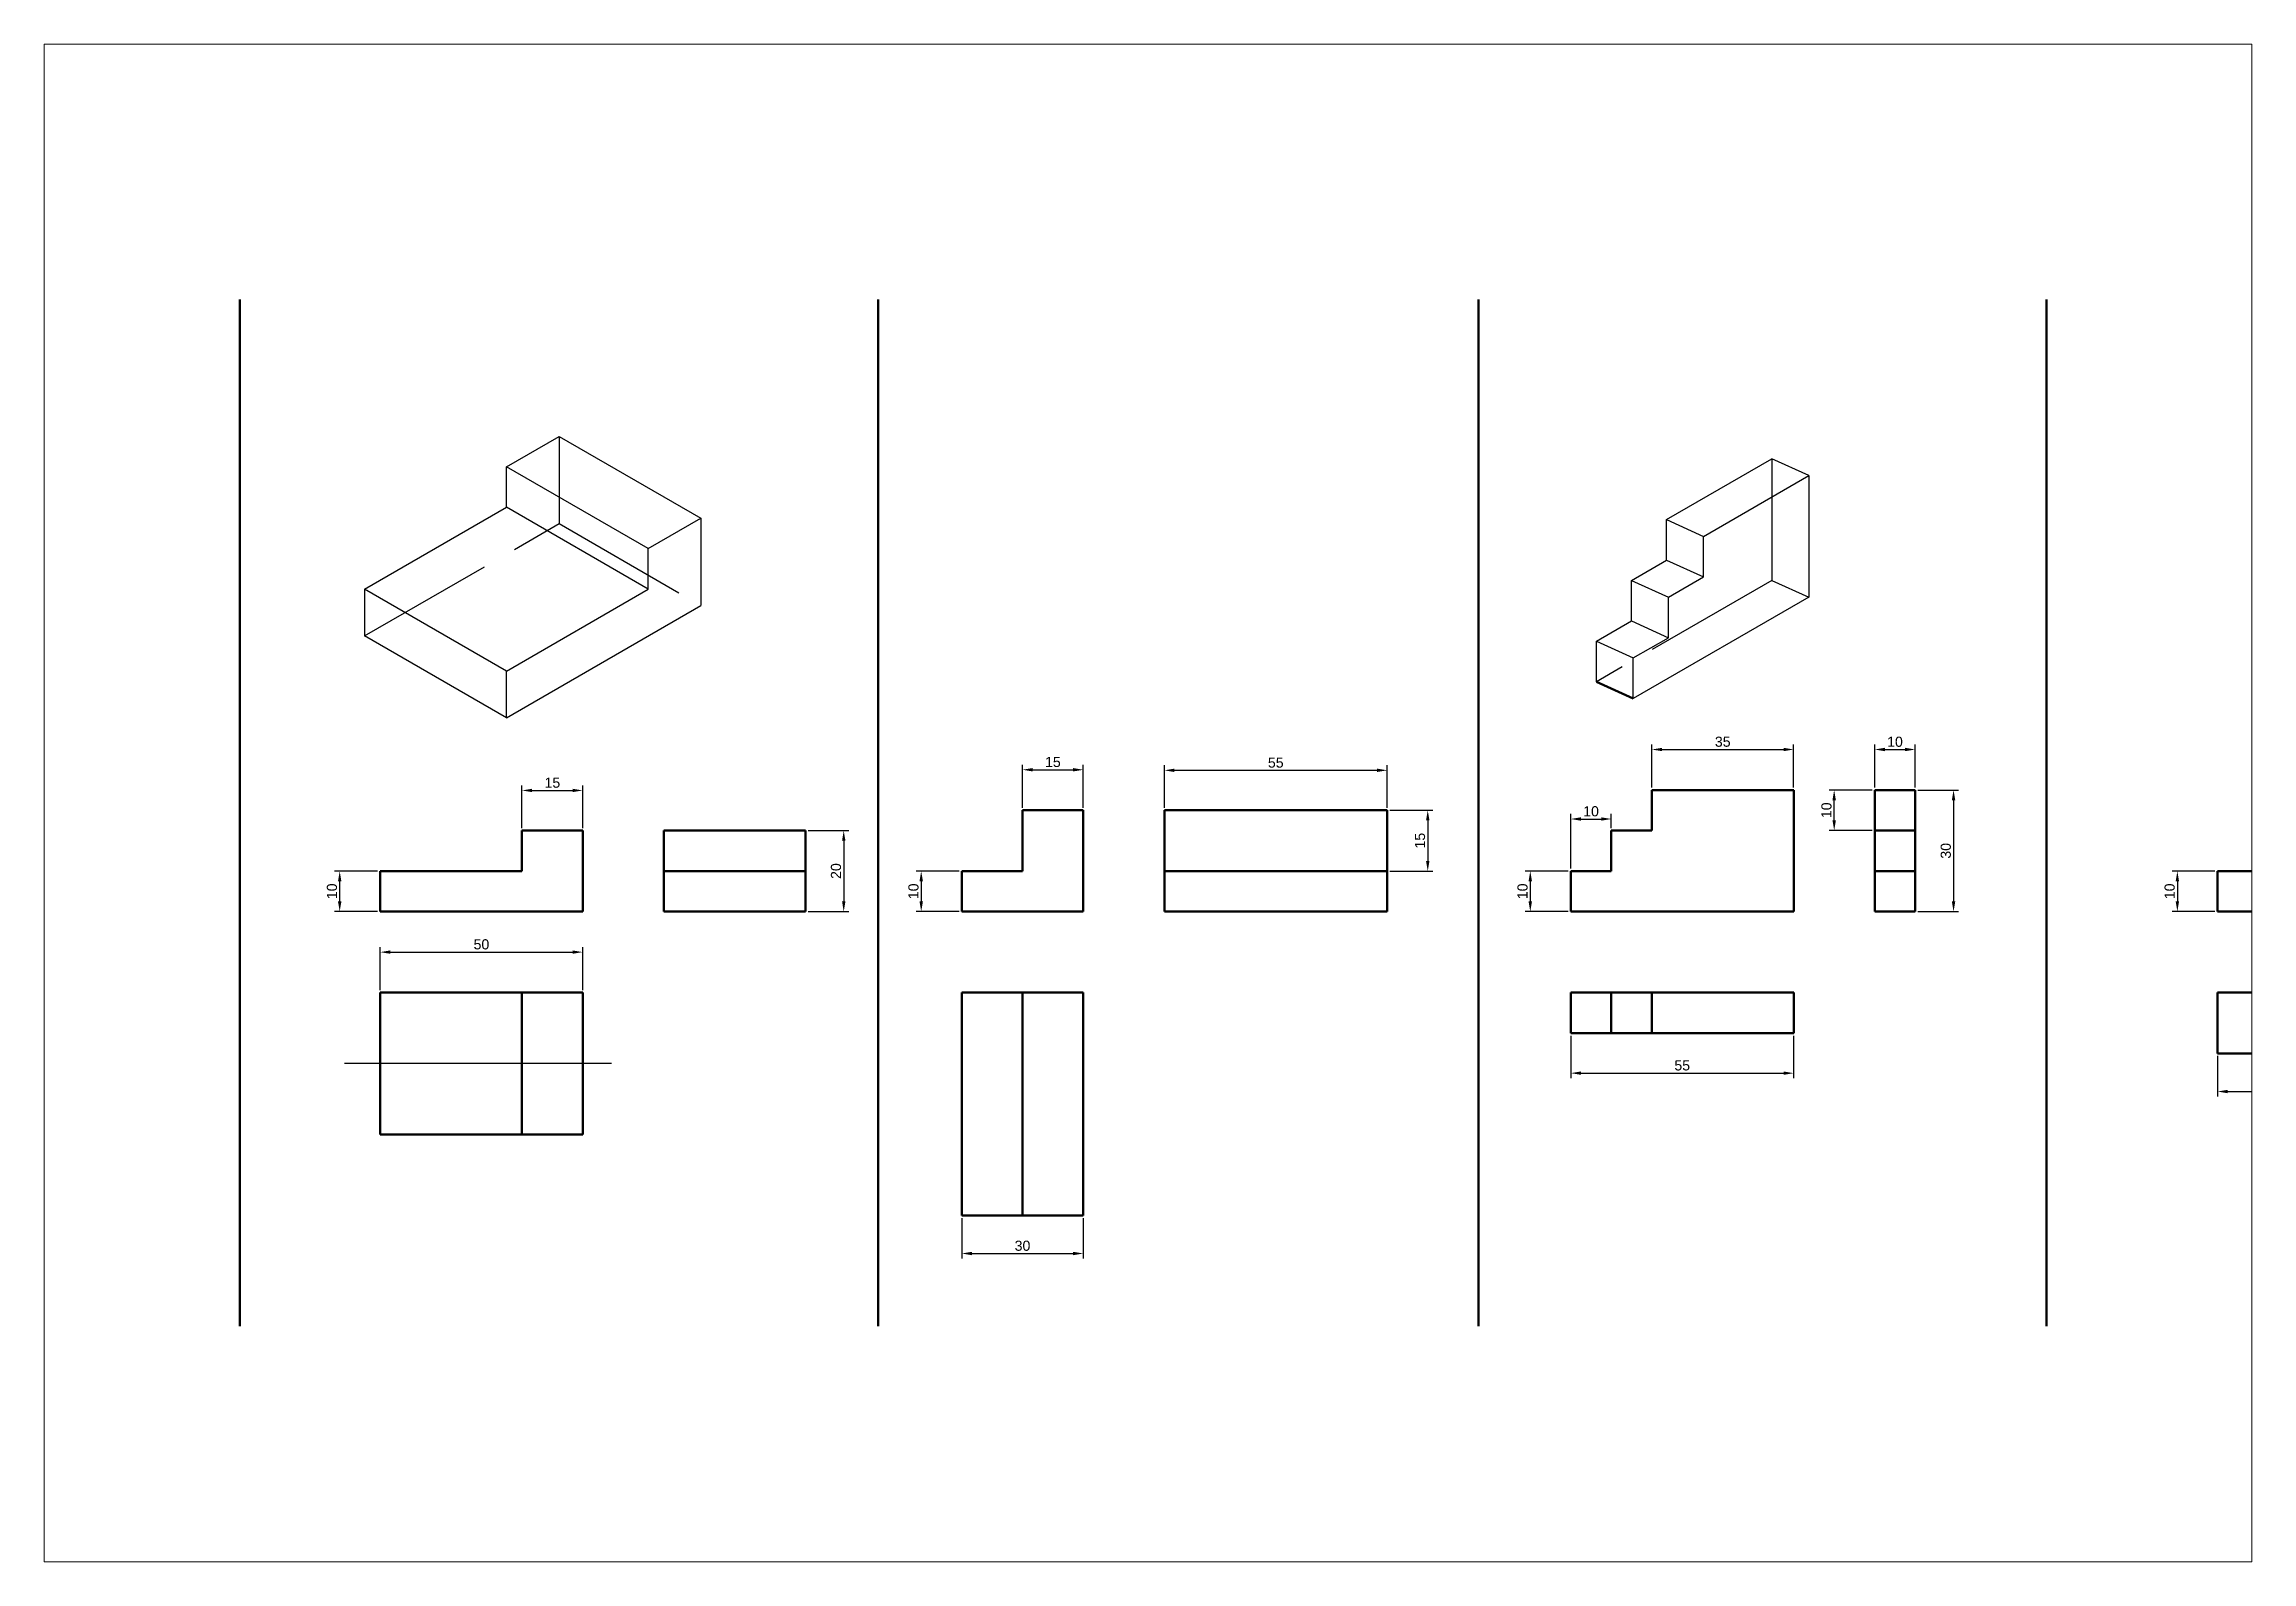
# Paper-space layout 'Layout1' of a CAD drawing. Header units: millimetres. Extents: x 13 to 241, y 26 to 183.
# The model-space entities are those that its viewports show. They can reach past a viewport. Long polylines and large blocks are cut down to what shows.
import ezdxf

# ---------------------------------------------------------------- set-up
doc = ezdxf.new("R2010")
doc.units = ezdxf.units.MM
doc.header["$LTSCALE"] = 0.5
doc.linetypes.add('ACAD_ISO02W100', pattern=[15, 12, -3])
doc.linetypes.add('ACAD_ISO04W100', pattern=[30, 24, -3, 0, -3])
doc.layers.add('2D', color=7, linetype='Continuous')
for name, color, linetype, lineweight in [('Cota', 140, 'Continuous', 25), ('Linha de Centro', 10, 'ACAD_ISO04W100', 25), ('Não Visível', 50, 'ACAD_ISO02W100', 25), ('Visível', 7, 'Continuous', 50)]:
    doc.layers.add(name, color=color, linetype=linetype, lineweight=lineweight)
doc.styles.get("Standard").update_dxf_attribs({"font": 'arial.ttf'})
doc.dimstyles.new('ISO-25', dxfattribs={"dimtxt": 2.5, "dimasz": 2.5, "dimexe": 1.25, "dimexo": 0.625, "dimtad": 1, "dimtxsty": 'Standard', "dimcen": 2.5, "dimadec": 0, "dimazin": 0, "dimtfac": 1, "dimtmove": 0, "dimatfit": 3, "dimfxl": 1, "dimarcsym": 0})

# ---------------------------------------------------------------- blocks, each defined once
blk = doc.blocks.new('*D1')
at = {"layer": 'Cota', "color": 0, "lineweight": -2, "transparency": 16777216}
for p, q in [((1880.55, 1684.31), (1880.55, 1674.28)), ((1930.55, 1684.31), (1930.55, 1674.28)), ((1883.05, 1675.53), (1928.05, 1675.53))]:
    blk.add_line(p, q, dxfattribs=at)
at = {"layer": 'Cota', "color": 0, "transparency": 16777216}
for points in [[(1883.05, 1675.94), (1883.05, 1675.11), (1880.55, 1675.53)], [(1928.05, 1675.94), (1928.05, 1675.11), (1930.55, 1675.53)]]:
    blk.add_solid(points, dxfattribs=at)
at = {"layer": 'Defpoints', "color": 0, "transparency": 16777216}
for p in [(1880.55, 1684.93), (1930.55, 1684.93), (1930.55, 1675.53)]:
    blk.add_point(p, dxfattribs=at)
at = {"layer": 'Cota', "color": 0, "transparency": 16777216, "insert": (1905.55, 1677.43), "char_height": 2.5, "attachment_point": 5}
blk.add_mtext('50', dxfattribs=at)
blk = doc.blocks.new('*D3')
at = {"layer": 'Cota', "color": 0, "lineweight": -2, "transparency": 16777216}
for p, q in [((1879.93, 1729.93), (1869.42, 1729.93)), ((1870.67, 1727.43), (1870.67, 1722.43)), ((1879.93, 1719.93), (1869.42, 1719.93))]:
    blk.add_line(p, q, dxfattribs=at)
at = {"layer": 'Cota', "color": 0, "transparency": 16777216}
for points in [[(1870.25, 1727.43), (1871.08, 1727.43), (1870.67, 1729.93)], [(1870.25, 1722.43), (1871.08, 1722.43), (1870.67, 1719.93)]]:
    blk.add_solid(points, dxfattribs=at)
at = {"layer": 'Defpoints', "color": 0, "transparency": 16777216}
for p in [(1880.55, 1729.93), (1870.67, 1719.93), (1880.55, 1719.93)]:
    blk.add_point(p, dxfattribs=at)
at = {"layer": 'Cota', "color": 0, "transparency": 16777216, "insert": (1868.77, 1724.93), "char_height": 2.5, "attachment_point": 5, "rotation": 90}
blk.add_mtext('10', dxfattribs=at)
blk = doc.blocks.new('*D14')
at = {"layer": 'Cota', "color": 0, "lineweight": -2, "transparency": 16777216}
for p, q in [((1427.16, 1700.56), (1427.16, 1711.18)), ((1477.16, 1700.56), (1477.16, 1711.18)), ((1429.66, 1709.93), (1474.66, 1709.93))]:
    blk.add_line(p, q, dxfattribs=at)
at = {"layer": 'Cota', "color": 0, "transparency": 16777216}
for points in [[(1429.66, 1710.35), (1429.66, 1709.52), (1427.16, 1709.93)], [(1474.66, 1710.35), (1474.66, 1709.52), (1477.16, 1709.93)]]:
    blk.add_solid(points, dxfattribs=at)
at = {"layer": 'Defpoints', "color": 0, "transparency": 16777216}
for p in [(1477.16, 1709.93), (1427.16, 1699.93), (1477.16, 1699.93)]:
    blk.add_point(p, dxfattribs=at)
at = {"layer": 'Cota', "color": 0, "transparency": 16777216, "insert": (1452.16, 1711.84), "char_height": 2.5, "attachment_point": 5}
blk.add_mtext('50', dxfattribs=at)
blk = doc.blocks.new('*D15')
at = {"layer": 'Cota', "color": 0, "lineweight": -2, "transparency": 16777216}
for p, q in [((1462.16, 1740.56), (1462.16, 1751.08)), ((1464.66, 1749.83), (1474.66, 1749.83)), ((1477.16, 1740.56), (1477.16, 1751.08))]:
    blk.add_line(p, q, dxfattribs=at)
at = {"layer": 'Cota', "color": 0, "transparency": 16777216}
for points in [[(1464.66, 1750.24), (1464.66, 1749.41), (1462.16, 1749.83)], [(1474.66, 1750.24), (1474.66, 1749.41), (1477.16, 1749.83)]]:
    blk.add_solid(points, dxfattribs=at)
at = {"layer": 'Defpoints', "color": 0, "transparency": 16777216}
for p in [(1477.16, 1749.83), (1462.16, 1739.93), (1477.16, 1739.93)]:
    blk.add_point(p, dxfattribs=at)
at = {"layer": 'Cota', "color": 0, "transparency": 16777216, "insert": (1469.66, 1751.73), "char_height": 2.5, "attachment_point": 5}
blk.add_mtext('15', dxfattribs=at)
blk = doc.blocks.new('*D16')
at = {"layer": 'Cota', "color": 0, "lineweight": -2, "transparency": 16777216}
for p, q in [((1532.78, 1739.93), (1542.81, 1739.93)), ((1541.56, 1737.43), (1541.56, 1722.43)), ((1532.78, 1719.93), (1542.81, 1719.93))]:
    blk.add_line(p, q, dxfattribs=at)
at = {"layer": 'Cota', "color": 0, "transparency": 16777216}
for points in [[(1541.15, 1737.43), (1541.98, 1737.43), (1541.56, 1739.93)], [(1541.15, 1722.43), (1541.98, 1722.43), (1541.56, 1719.93)]]:
    blk.add_solid(points, dxfattribs=at)
at = {"layer": 'Defpoints', "color": 0, "transparency": 16777216}
for p in [(1532.16, 1739.93), (1532.16, 1719.93), (1541.56, 1719.93)]:
    blk.add_point(p, dxfattribs=at)
at = {"layer": 'Cota', "color": 0, "transparency": 16777216, "insert": (1539.66, 1729.93), "char_height": 2.5, "attachment_point": 5, "rotation": 90}
blk.add_mtext('20', dxfattribs=at)
blk = doc.blocks.new('*D17')
at = {"layer": 'Cota', "color": 0, "lineweight": -2, "transparency": 16777216}
for p, q in [((1426.53, 1729.93), (1415.93, 1729.93)), ((1417.18, 1722.43), (1417.18, 1727.43)), ((1426.53, 1719.93), (1415.93, 1719.93))]:
    blk.add_line(p, q, dxfattribs=at)
at = {"layer": 'Cota', "color": 0, "transparency": 16777216}
for points in [[(1416.76, 1727.43), (1417.6, 1727.43), (1417.18, 1729.93)], [(1416.76, 1722.43), (1417.6, 1722.43), (1417.18, 1719.93)]]:
    blk.add_solid(points, dxfattribs=at)
at = {"layer": 'Defpoints', "color": 0, "transparency": 16777216}
for p in [(1417.18, 1729.93), (1427.16, 1729.93), (1427.16, 1719.93)]:
    blk.add_point(p, dxfattribs=at)
at = {"layer": 'Cota', "color": 0, "transparency": 16777216, "insert": (1415.28, 1724.93), "char_height": 2.5, "attachment_point": 5, "rotation": 90}
blk.add_mtext('10', dxfattribs=at)
blk = doc.blocks.new('*D18')
at = {"layer": 'Cota', "color": 0, "lineweight": -2, "transparency": 16777216}
for p, q in [((1570.68, 1644.31), (1570.68, 1634.31)), ((1600.68, 1644.31), (1600.68, 1634.31)), ((1573.18, 1635.56), (1598.18, 1635.56))]:
    blk.add_line(p, q, dxfattribs=at)
at = {"layer": 'Cota', "color": 0, "transparency": 16777216}
for points in [[(1573.18, 1635.97), (1573.18, 1635.14), (1570.68, 1635.56)], [(1598.18, 1635.97), (1598.18, 1635.14), (1600.68, 1635.56)]]:
    blk.add_solid(points, dxfattribs=at)
at = {"layer": 'Defpoints', "color": 0, "transparency": 16777216}
for p in [(1570.68, 1644.93), (1600.68, 1644.93), (1600.68, 1635.56)]:
    blk.add_point(p, dxfattribs=at)
at = {"layer": 'Cota', "color": 0, "transparency": 16777216, "insert": (1585.68, 1637.46), "char_height": 2.5, "attachment_point": 5}
blk.add_mtext('30', dxfattribs=at)
blk = doc.blocks.new('*D19')
at = {"layer": 'Cota', "color": 0, "lineweight": -2, "transparency": 16777216}
for p, q in [((1585.68, 1745.56), (1585.68, 1756.18)), ((1588.18, 1754.93), (1598.18, 1754.93)), ((1600.68, 1745.56), (1600.68, 1756.18))]:
    blk.add_line(p, q, dxfattribs=at)
at = {"layer": 'Cota', "color": 0, "transparency": 16777216}
for points in [[(1588.18, 1755.35), (1588.18, 1754.52), (1585.68, 1754.93)], [(1598.18, 1755.35), (1598.18, 1754.52), (1600.68, 1754.93)]]:
    blk.add_solid(points, dxfattribs=at)
at = {"layer": 'Defpoints', "color": 0, "transparency": 16777216}
for p in [(1600.68, 1754.93), (1585.68, 1744.93), (1600.68, 1744.93)]:
    blk.add_point(p, dxfattribs=at)
at = {"layer": 'Cota', "color": 0, "transparency": 16777216, "insert": (1593.18, 1756.84), "char_height": 2.5, "attachment_point": 5}
blk.add_mtext('15', dxfattribs=at)
blk = doc.blocks.new('*D20')
at = {"layer": 'Cota', "color": 0, "lineweight": -2, "transparency": 16777216}
for p, q in [((1570.05, 1729.93), (1559.43, 1729.93)), ((1560.68, 1727.43), (1560.68, 1722.43)), ((1570.05, 1719.93), (1559.43, 1719.93))]:
    blk.add_line(p, q, dxfattribs=at)
at = {"layer": 'Cota', "color": 0, "transparency": 16777216}
for points in [[(1560.26, 1727.43), (1561.1, 1727.43), (1560.68, 1729.93)], [(1560.26, 1722.43), (1561.1, 1722.43), (1560.68, 1719.93)]]:
    blk.add_solid(points, dxfattribs=at)
at = {"layer": 'Defpoints', "color": 0, "transparency": 16777216}
for p in [(1570.68, 1729.93), (1560.68, 1719.93), (1570.68, 1719.93)]:
    blk.add_point(p, dxfattribs=at)
at = {"layer": 'Cota', "color": 0, "transparency": 16777216, "insert": (1558.78, 1724.93), "char_height": 2.5, "attachment_point": 5, "rotation": 90}
blk.add_mtext('10', dxfattribs=at)
blk = doc.blocks.new('*D21')
at = {"layer": 'Cota', "color": 0, "lineweight": -2, "transparency": 16777216}
for p, q in [((1620.68, 1745.56), (1620.68, 1756.05)), ((1623.18, 1754.8), (1673.18, 1754.8)), ((1675.68, 1745.56), (1675.68, 1756.05))]:
    blk.add_line(p, q, dxfattribs=at)
at = {"layer": 'Cota', "color": 0, "transparency": 16777216}
for points in [[(1623.18, 1755.21), (1623.18, 1754.38), (1620.68, 1754.8)], [(1673.18, 1755.21), (1673.18, 1754.38), (1675.68, 1754.8)]]:
    blk.add_solid(points, dxfattribs=at)
at = {"layer": 'Defpoints', "color": 0, "transparency": 16777216}
for p in [(1675.68, 1754.8), (1620.68, 1744.93), (1675.68, 1744.93)]:
    blk.add_point(p, dxfattribs=at)
at = {"layer": 'Cota', "color": 0, "transparency": 16777216, "insert": (1648.18, 1756.69), "char_height": 2.5, "attachment_point": 5}
blk.add_mtext('55', dxfattribs=at)
blk = doc.blocks.new('*D22')
at = {"layer": 'Cota', "color": 0, "lineweight": -2, "transparency": 16777216}
for p, q in [((1720.98, 1689.31), (1720.98, 1678.81)), ((1775.98, 1689.31), (1775.98, 1678.81)), ((1723.48, 1680.06), (1773.48, 1680.06))]:
    blk.add_line(p, q, dxfattribs=at)
at = {"layer": 'Cota', "color": 0, "transparency": 16777216}
for points in [[(1723.48, 1680.48), (1723.48, 1679.65), (1720.98, 1680.06)], [(1773.48, 1680.48), (1773.48, 1679.65), (1775.98, 1680.06)]]:
    blk.add_solid(points, dxfattribs=at)
at = {"layer": 'Defpoints', "color": 0, "transparency": 16777216}
for p in [(1720.98, 1689.93), (1775.98, 1689.93), (1775.98, 1680.06)]:
    blk.add_point(p, dxfattribs=at)
at = {"layer": 'Cota', "color": 0, "transparency": 16777216, "insert": (1748.48, 1681.96), "char_height": 2.5, "attachment_point": 5}
blk.add_mtext('55', dxfattribs=at)
blk = doc.blocks.new('*D23')
at = {"layer": 'Cota', "color": 0, "lineweight": -2, "transparency": 16777216}
for p, q in [((1720.36, 1729.93), (1709.73, 1729.93)), ((1710.98, 1727.43), (1710.98, 1722.43)), ((1720.36, 1719.93), (1709.73, 1719.93))]:
    blk.add_line(p, q, dxfattribs=at)
at = {"layer": 'Cota', "color": 0, "transparency": 16777216}
for points in [[(1710.56, 1727.43), (1711.4, 1727.43), (1710.98, 1729.93)], [(1710.56, 1722.43), (1711.4, 1722.43), (1710.98, 1719.93)]]:
    blk.add_solid(points, dxfattribs=at)
at = {"layer": 'Defpoints', "color": 0, "transparency": 16777216}
for p in [(1720.98, 1729.93), (1710.98, 1719.93), (1720.98, 1719.93)]:
    blk.add_point(p, dxfattribs=at)
at = {"layer": 'Cota', "color": 0, "transparency": 16777216, "insert": (1709.08, 1724.93), "char_height": 2.5, "attachment_point": 5, "rotation": 90}
blk.add_mtext('10', dxfattribs=at)
blk = doc.blocks.new('*D24')
at = {"layer": 'Cota', "color": 0, "lineweight": -2, "transparency": 16777216}
for p, q in [((1795.98, 1750.56), (1795.98, 1761.18)), ((1798.48, 1759.93), (1803.48, 1759.93)), ((1805.98, 1750.56), (1805.98, 1761.18))]:
    blk.add_line(p, q, dxfattribs=at)
at = {"layer": 'Cota', "color": 0, "transparency": 16777216}
for points in [[(1798.48, 1760.35), (1798.48, 1759.52), (1795.98, 1759.93)], [(1803.48, 1760.35), (1803.48, 1759.52), (1805.98, 1759.93)]]:
    blk.add_solid(points, dxfattribs=at)
at = {"layer": 'Defpoints', "color": 0, "transparency": 16777216}
for p in [(1805.98, 1759.93), (1795.98, 1749.93), (1805.98, 1749.93)]:
    blk.add_point(p, dxfattribs=at)
at = {"layer": 'Cota', "color": 0, "transparency": 16777216, "insert": (1800.98, 1761.83), "char_height": 2.5, "attachment_point": 5}
blk.add_mtext('10', dxfattribs=at)
blk = doc.blocks.new('*D26')
at = {"layer": 'Cota', "color": 0, "lineweight": -2, "transparency": 16777216}
for p, q in [((1740.98, 1750.56), (1740.98, 1761.18)), ((1743.48, 1759.93), (1773.48, 1759.93)), ((1775.98, 1750.56), (1775.98, 1761.18))]:
    blk.add_line(p, q, dxfattribs=at)
at = {"layer": 'Cota', "color": 0, "transparency": 16777216}
for points in [[(1743.48, 1760.35), (1743.48, 1759.52), (1740.98, 1759.93)], [(1773.48, 1760.35), (1773.48, 1759.52), (1775.98, 1759.93)]]:
    blk.add_solid(points, dxfattribs=at)
at = {"layer": 'Defpoints', "color": 0, "transparency": 16777216}
for p in [(1775.98, 1759.93), (1740.98, 1749.93), (1775.98, 1749.93)]:
    blk.add_point(p, dxfattribs=at)
at = {"layer": 'Cota', "color": 0, "transparency": 16777216, "insert": (1758.48, 1761.84), "char_height": 2.5, "attachment_point": 5}
blk.add_mtext('35', dxfattribs=at)
blk = doc.blocks.new('*D27')
at = {"layer": 'Cota', "color": 0, "lineweight": -2, "transparency": 16777216}
for p, q in [((1806.61, 1749.93), (1816.69, 1749.93)), ((1815.44, 1747.43), (1815.44, 1722.43)), ((1806.61, 1719.93), (1816.69, 1719.93))]:
    blk.add_line(p, q, dxfattribs=at)
at = {"layer": 'Cota', "color": 0, "transparency": 16777216}
for points in [[(1815.02, 1747.43), (1815.85, 1747.43), (1815.44, 1749.93)], [(1815.02, 1722.43), (1815.85, 1722.43), (1815.44, 1719.93)]]:
    blk.add_solid(points, dxfattribs=at)
at = {"layer": 'Defpoints', "color": 0, "transparency": 16777216}
for p in [(1805.98, 1749.93), (1805.98, 1719.93), (1815.44, 1719.93)]:
    blk.add_point(p, dxfattribs=at)
at = {"layer": 'Cota', "color": 0, "transparency": 16777216, "insert": (1813.53, 1734.93), "char_height": 2.5, "attachment_point": 5, "rotation": 90}
blk.add_mtext('30', dxfattribs=at)
blk = doc.blocks.new('*D28')
at = {"layer": 'Cota', "color": 0, "lineweight": -2, "transparency": 16777216}
for p, q in [((1795.36, 1749.93), (1784.73, 1749.93)), ((1785.98, 1742.43), (1785.98, 1747.43)), ((1795.36, 1739.93), (1784.73, 1739.93))]:
    blk.add_line(p, q, dxfattribs=at)
at = {"layer": 'Cota', "color": 0, "transparency": 16777216}
for points in [[(1785.56, 1747.43), (1786.4, 1747.43), (1785.98, 1749.93)], [(1785.56, 1742.43), (1786.4, 1742.43), (1785.98, 1739.93)]]:
    blk.add_solid(points, dxfattribs=at)
at = {"layer": 'Defpoints', "color": 0, "transparency": 16777216}
for p in [(1785.98, 1749.93), (1795.98, 1749.93), (1795.98, 1739.93)]:
    blk.add_point(p, dxfattribs=at)
at = {"layer": 'Cota', "color": 0, "transparency": 16777216, "insert": (1784.08, 1744.93), "char_height": 2.5, "attachment_point": 5, "rotation": 90}
blk.add_mtext('10', dxfattribs=at)
blk = doc.blocks.new('*D46')
at = {"layer": 'Cota', "color": 0, "lineweight": -2, "transparency": 16777216}
for p, q in [((1720.98, 1730.56), (1720.98, 1744.03)), ((1730.98, 1740.56), (1730.98, 1744.03)), ((1723.48, 1742.78), (1728.48, 1742.78))]:
    blk.add_line(p, q, dxfattribs=at)
at = {"layer": 'Cota', "color": 0, "transparency": 16777216}
for points in [[(1723.48, 1743.2), (1723.48, 1742.36), (1720.98, 1742.78)], [(1728.48, 1743.2), (1728.48, 1742.36), (1730.98, 1742.78)]]:
    blk.add_solid(points, dxfattribs=at)
at = {"layer": 'Defpoints', "color": 0, "transparency": 16777216}
for p in [(1730.98, 1742.78), (1730.98, 1739.93), (1720.98, 1729.93)]:
    blk.add_point(p, dxfattribs=at)
at = {"layer": 'Cota', "color": 0, "transparency": 16777216, "insert": (1725.98, 1744.68), "char_height": 2.5, "attachment_point": 5}
blk.add_mtext('10', dxfattribs=at)
blk = doc.blocks.new('*D47')
at = {"layer": 'Cota', "color": 0, "lineweight": -2, "transparency": 16777216}
for p, q in [((1676.3, 1744.93), (1686.93, 1744.93)), ((1685.68, 1742.43), (1685.68, 1732.43)), ((1676.3, 1729.93), (1686.93, 1729.93))]:
    blk.add_line(p, q, dxfattribs=at)
at = {"layer": 'Cota', "color": 0, "transparency": 16777216}
for points in [[(1685.26, 1742.43), (1686.1, 1742.43), (1685.68, 1744.93)], [(1685.26, 1732.43), (1686.1, 1732.43), (1685.68, 1729.93)]]:
    blk.add_solid(points, dxfattribs=at)
at = {"layer": 'Defpoints', "color": 0, "transparency": 16777216}
for p in [(1675.68, 1744.93), (1675.68, 1729.93), (1685.68, 1729.93)]:
    blk.add_point(p, dxfattribs=at)
at = {"layer": 'Cota', "color": 0, "transparency": 16777216, "insert": (1683.78, 1737.43), "char_height": 2.5, "attachment_point": 5, "rotation": 90}
blk.add_mtext('15', dxfattribs=at)

msp = doc.modelspace()

# ---------------------------------------------------------------- linework, layer by layer
at = {"layer": '2D'}
for p, q in [((1458.329, 1829.712), (1471.32, 1837.212)), ((1471.32, 1837.212), (1506.32, 1817.005)), ((1744.625, 1816.658), (1770.605, 1831.658)), ((1779.71, 1827.523), (1770.605, 1831.658)), ((1493.329, 1809.505), (1458.329, 1829.712)), ((1458.329, 1819.712), (1458.329, 1829.712)), ((1753.73, 1812.523), (1779.71, 1827.523)), ((1779.71, 1827.523), (1779.71, 1797.523)), ((1423.329, 1799.505), (1458.329, 1819.712)), ((1493.329, 1799.505), (1458.329, 1819.712)), ((1493.329, 1809.505), (1506.32, 1817.005)), ((1506.32, 1817.005), (1506.32, 1795.458)), ((1744.625, 1806.658), (1744.625, 1816.658)), ((1744.625, 1816.658), (1753.73, 1812.523)), ((1493.329, 1799.505), (1493.329, 1809.505)), ((1753.73, 1802.523), (1753.73, 1812.523)), ((1735.964, 1801.658), (1744.625, 1806.658)), ((1744.625, 1806.658), (1753.73, 1802.523)), ((1458.329, 1779.298), (1423.329, 1799.505)), ((1423.329, 1799.505), (1423.329, 1787.958)), ((1458.329, 1779.298), (1493.329, 1799.505)), ((1735.964, 1791.658), (1735.964, 1801.658)), ((1735.964, 1801.658), (1745.069, 1797.523)), ((1745.069, 1797.523), (1753.73, 1802.523)), ((1458.329, 1767.751), (1506.32, 1795.458)), ((1779.71, 1797.523), (1736.409, 1772.523)), ((1745.069, 1787.523), (1745.069, 1797.523)), ((1458.329, 1767.751), (1423.329, 1787.958)), ((1727.304, 1786.658), (1735.964, 1791.658)), ((1735.964, 1791.658), (1745.069, 1787.523)), ((1736.409, 1782.523), (1745.069, 1787.523)), ((1727.304, 1776.658), (1727.304, 1786.658)), ((1727.304, 1786.658), (1736.409, 1782.523)), ((1736.409, 1772.523), (1736.409, 1782.523)), ((1458.329, 1767.751), (1458.329, 1779.298))]:
    msp.add_line(p, q, dxfattribs=at)
at = {"layer": 'Linha de Centro'}
msp.add_line((1484.261, 1682.434), (1418.334, 1682.434), dxfattribs=at)
at = {"layer": 'Não Visível', "linetype": 'ACAD_ISO02W100'}
for p, q in [((1471.32, 1837.212), (1471.32, 1815.665)), ((1770.605, 1831.658), (1770.605, 1801.658)), ((1423.329, 1787.958), (1471.32, 1815.665)), ((1471.32, 1815.665), (1506.32, 1795.458)), ((1770.605, 1801.658), (1727.304, 1776.658)), ((1770.605, 1801.658), (1779.71, 1797.523))]:
    msp.add_line(p, q, dxfattribs=at)
at = {"layer": 'Visível'}
for p, q in [((1392.509, 1870.961), (1392.509, 1617.614)), ((1550.047, 1870.961), (1550.047, 1617.614)), ((1698.204, 1870.961), (1698.204, 1617.614)), ((1838.377, 1870.961), (1838.377, 1617.614)), ((1727.304, 1776.658), (1736.409, 1772.523)), ((1775.981, 1749.934), (1740.981, 1749.934)), ((1740.981, 1749.934), (1740.981, 1739.934)), ((1775.981, 1719.934), (1775.981, 1749.934)), ((1805.981, 1749.934), (1795.981, 1749.934)), ((1795.981, 1749.934), (1795.981, 1719.934)), ((1805.981, 1729.934), (1805.981, 1749.934)), ((1600.679, 1744.934), (1585.679, 1744.934)), ((1585.679, 1744.934), (1585.679, 1729.934)), ((1600.679, 1719.934), (1600.679, 1744.934)), ((1675.679, 1744.934), (1620.679, 1744.934)), ((1620.679, 1744.934), (1620.679, 1719.934)), ((1675.679, 1719.934), (1675.679, 1744.934)), ((1477.16, 1739.934), (1462.16, 1739.934)), ((1462.16, 1739.934), (1462.16, 1729.934)), ((1477.16, 1719.934), (1477.16, 1739.934)), ((1497.16, 1719.934), (1497.16, 1739.934)), ((1532.16, 1739.934), (1497.16, 1739.934)), ((1532.16, 1719.934), (1532.16, 1739.934)), ((1740.981, 1739.934), (1730.981, 1739.934)), ((1730.981, 1739.934), (1730.981, 1729.934)), ((1795.981, 1739.934), (1805.981, 1739.934)), ((1462.16, 1729.934), (1427.16, 1729.934)), ((1427.16, 1729.934), (1427.16, 1719.934)), ((1532.16, 1729.934), (1497.16, 1729.934)), ((1570.679, 1719.934), (1570.679, 1729.934)), ((1585.679, 1729.934), (1570.679, 1729.934)), ((1620.679, 1729.934), (1675.679, 1729.934)), ((1720.981, 1719.934), (1720.981, 1729.934)), ((1730.981, 1729.934), (1720.981, 1729.934)), ((1795.981, 1729.934), (1805.981, 1729.934)), ((1805.981, 1719.934), (1805.981, 1729.934)), ((1895.551, 1729.934), (1880.551, 1729.934)), ((1880.551, 1729.934), (1880.551, 1719.934)), ((1427.16, 1719.934), (1477.16, 1719.934)), ((1497.16, 1719.934), (1532.16, 1719.934)), ((1570.679, 1719.934), (1600.679, 1719.934)), ((1620.679, 1719.934), (1675.679, 1719.934)), ((1720.981, 1719.934), (1775.981, 1719.934)), ((1795.981, 1719.934), (1805.981, 1719.934)), ((1880.551, 1719.934), (1930.551, 1719.934)), ((1427.16, 1699.934), (1477.16, 1699.934)), ((1427.16, 1699.934), (1427.16, 1664.934)), ((1462.16, 1664.934), (1462.16, 1699.934)), ((1477.16, 1664.934), (1477.16, 1699.934)), ((1570.679, 1644.934), (1570.679, 1699.934)), ((1600.679, 1699.934), (1570.679, 1699.934)), ((1585.679, 1644.934), (1585.679, 1699.934)), ((1600.679, 1644.934), (1600.679, 1699.934)), ((1775.981, 1699.934), (1720.981, 1699.934)), ((1720.981, 1699.934), (1720.981, 1689.934)), ((1730.981, 1699.934), (1730.981, 1689.934)), ((1740.981, 1699.934), (1740.981, 1689.934)), ((1775.981, 1699.934), (1775.981, 1689.934)), ((1880.551, 1699.934), (1930.551, 1699.934)), ((1880.551, 1699.934), (1880.551, 1684.934)), ((1720.981, 1689.934), (1775.981, 1689.934)), ((1880.551, 1684.934), (1930.551, 1684.934)), ((1427.16, 1664.934), (1477.16, 1664.934)), ((1570.679, 1644.934), (1600.679, 1644.934))]:
    msp.add_line(p, q, dxfattribs=at)

# ---------------------------------------------------------------- dimensions: what is measured, and where the dimension line sits
at = {"layer": 'Cota'}
for base, p1, p2, picture, middle in [((1775.981, 1759.934), (1740.981, 1749.934), (1775.981, 1749.934), '*D26', (1758.481, 1761.836)), ((1805.981, 1759.932), (1795.981, 1749.934), (1805.981, 1749.934), '*D24', (1800.981, 1761.834)), ((1600.679, 1754.934), (1585.679, 1744.934), (1600.679, 1744.934), '*D19', (1593.179, 1756.835)), ((1675.679, 1754.797), (1620.679, 1744.934), (1675.679, 1744.934), '*D21', (1648.179, 1756.693)), ((1477.16, 1749.828), (1462.16, 1739.934), (1477.16, 1739.934), '*D15', (1469.66, 1751.729)), ((1730.981, 1742.781), (1720.981, 1729.934), (1730.981, 1739.934), '*D46', (1725.981, 1744.682)), ((1477.16, 1709.934), (1427.16, 1699.934), (1477.16, 1699.934), '*D14', (1452.16, 1711.835)), ((1775.981, 1680.063), (1720.981, 1689.934), (1775.981, 1689.934), '*D22', (1748.481, 1681.959)), ((1930.551, 1675.528), (1880.551, 1684.934), (1930.551, 1684.934), '*D1', (1905.551, 1677.429)), ((1600.679, 1635.557), (1570.679, 1644.934), (1600.679, 1644.934), '*D18', (1585.679, 1637.459))]:
    dim = msp.add_linear_dim(base=base, p1=p1, p2=p2, dimstyle='ISO-25', dxfattribs=at)
    dim.commit()
    dim.dimension.update_dxf_attribs({"geometry": picture, "text_midpoint": middle})
for base, p1, p2, picture, middle in [((1785.981, 1749.934), (1795.981, 1739.934), (1795.981, 1749.934), '*D28', (1784.08, 1744.934)), ((1815.436, 1719.934), (1805.981, 1749.934), (1805.981, 1719.934), '*D27', (1813.534, 1734.934)), ((1685.679, 1729.934), (1675.679, 1744.934), (1675.679, 1729.934), '*D47', (1683.777, 1737.434)), ((1541.562, 1719.934), (1532.16, 1739.934), (1532.16, 1719.934), '*D16', (1539.661, 1729.934)), ((1417.179, 1729.934), (1427.16, 1719.934), (1427.16, 1729.934), '*D17', (1415.277, 1724.934)), ((1560.68, 1719.934), (1570.679, 1729.934), (1570.679, 1719.934), '*D20', (1558.779, 1724.934)), ((1710.981, 1719.934), (1720.981, 1729.934), (1720.981, 1719.934), '*D23', (1709.08, 1724.934)), ((1870.667, 1719.934), (1880.551, 1729.934), (1880.551, 1719.934), '*D3', (1868.766, 1724.934))]:
    dim = msp.add_linear_dim(base=base, p1=p1, p2=p2, angle=90, dimstyle='ISO-25', dxfattribs=at)
    dim.commit()
    dim.dimension.update_dxf_attribs({"geometry": picture, "text_midpoint": middle})

psp = doc.layouts.get("Layout1")

# ---------------------------------------------------------------- viewports
at = {"layer": 'Não Visível', "view_target_point": (1616.57, 1697.434)}
psp.add_viewport(center=(127.27, 104.28), size=(228.34, 156.9792), view_center_point=(0.083, 49.295), view_height=374.53052, dxfattribs=at)

doc.saveas('drawing.dxf')
